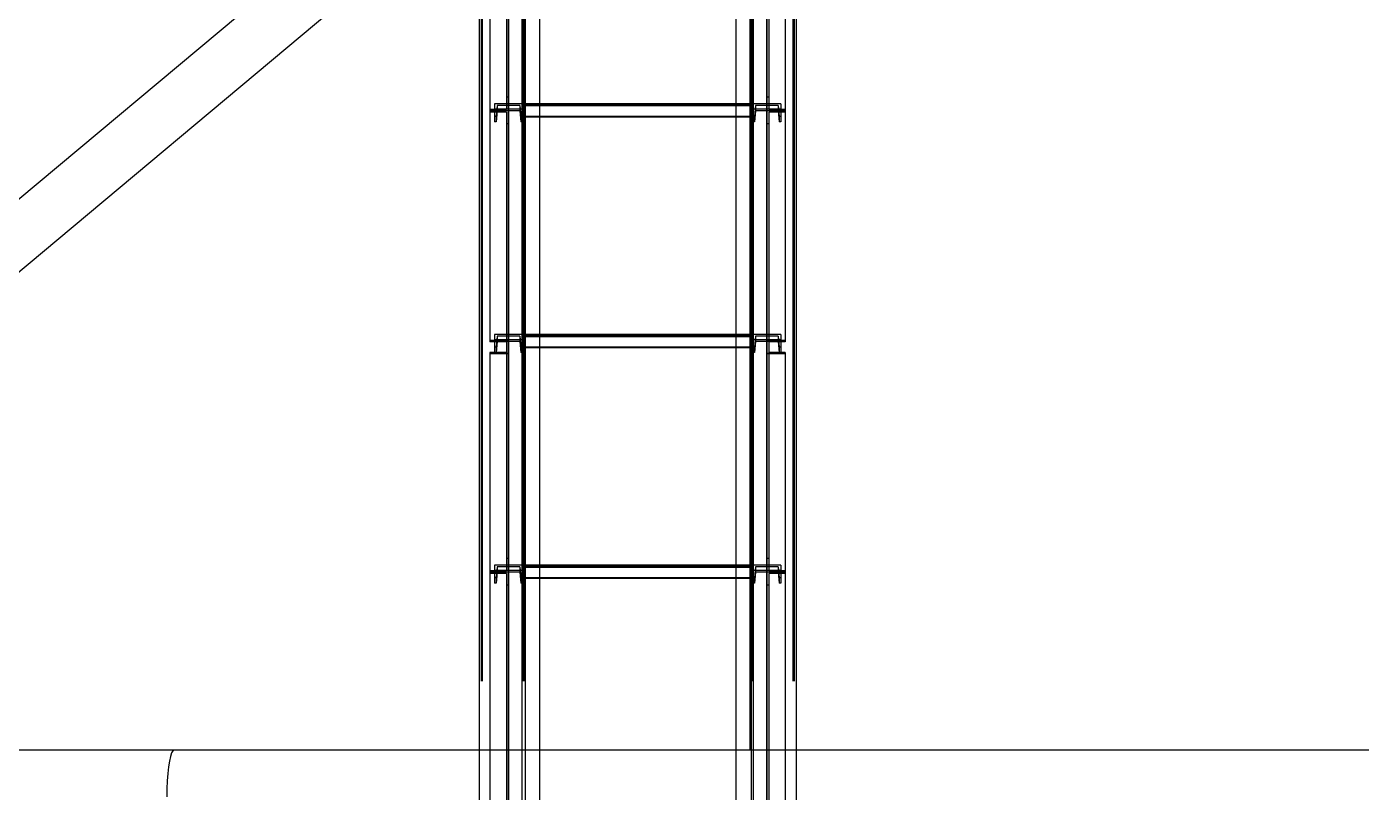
# Model space of a CAD drawing. Header units: millimetres. Extents: x 150209.93 to 150215.05, y 136675.65 to 136679.93.
# Drawn here: x 150211.0063 to 150211.122, y 136677.4852 to 136677.5516 of the extents above; entities that cross this region are included whole.
import ezdxf

# ---------------------------------------------------------------- set-up
doc = ezdxf.new("R2010")
doc.units = ezdxf.units.MM
doc.header["$LTSCALE"] = 0.25
for name, pattern in [('CENTER', [50.8, 31.75, -6.35, 6.35, -6.35]), ('XKITLINE00', [0]), ('XKITLINE02', [4, 2, -2]), ('XKITLINE03', [6, 3, -1, 1, -1])]:
    doc.linetypes.add(name, pattern=pattern)

# ---------------------------------------------------------------- blocks, each defined once
blk = doc.blocks.new('çatıı')
at = {"color": 1, "linetype": 'XKITLINE03'}
for p, q in [((10599, 9172.74), (10599, 10826.21)), ((10710.99, 9172.74), (10711, 10826.21)), ((10605, 9180.27), (10605, 10820.27)), ((10705, 10820.27), (10705, 9180.27)), ((10599.01, 9662.27), (10599.01, 9567.64)), ((10710.99, 9567.64), (10710.99, 9662.27)), ((10599.01, 9567.64), (10599.01, 9468.12)), ((10605.02, 9570.63), (10605.02, 9568.36)), ((10605.02, 9570.39), (10705, 9570.39)), ((10705, 9568.36), (10705, 9570.63)), ((10710.99, 9468.12), (10710.99, 9567.64)), ((10605.02, 9470.65), (10605.02, 9468.38)), ((10605.02, 9470.41), (10705, 9470.41)), ((10705, 9468.38), (10705, 9470.65)), ((10599.01, 9462.31), (10599.01, 9367.68)), ((10710.99, 9367.68), (10710.99, 9462.31)), ((10605.02, 9370.67), (10605.02, 9368.4)), ((10605.02, 9370.43), (10705, 9370.43)), ((10705, 9368.4), (10705, 9370.67)), ((10599.01, 9367.68), (10599.01, 9268.16)), ((10710.99, 9268.16), (10710.99, 9367.68))]:
    blk.add_line(p, q, dxfattribs=at)
at = {"color": 116, "linetype": 'XKITLINE02', "true_color": 0x136734}
for p, q in [((10586.3, 10820.27), (10586.3, 9201.84)), ((10587.15, 10820.27), (10587.15, 9176.54)), ((10587.68, 10820.27), (10587.68, 9176.28)), ((10604.92, 10820.27), (10604.92, 9176.28)), ((10605, 10820.27), (10605, 9179.87)), ((10605.45, 10820.27), (10605.45, 9176.54)), ((10605.85, 10820.25), (10605.85, 9179.9)), ((10697.5, 10819.89), (10697.5, 9180.26)), ((10703.7, 10820.27), (10703.69, 9240.34)), ((10704.55, 10820.27), (10704.54, 9176.54)), ((10705.08, 10820.27), (10705.07, 9176.28)), ((10722.31, 10820.27), (10722.31, 9176.28)), ((10722.85, 10820.27), (10722.84, 9176.54)), ((10612.5, 10782.48), (10612.5, 9180.26)), ((10704.15, 10749.1), (10704.15, 9179.9)), ((10705, 10749.1), (10705, 9179.87)), ((10598.21, 9668.2), (10598.21, 9568.23)), ((10599.01, 9668.2), (10599.01, 9567.64)), ((10710.99, 9668.2), (10710.99, 9568.36)), ((10711.79, 9668.2), (10711.79, 9568.23)), ((10591.01, 9662.86), (10591.01, 9567.64)), ((10718.99, 9662.86), (10718.99, 9567.64)), ((10599.01, 9573.57), (10598.21, 9573.57)), ((10710.99, 9573.57), (10710.99, 9567.64)), ((10711.79, 9573.57), (10710.99, 9573.57)), ((10711.79, 9573.57), (10711.79, 9568.23)), ((10598.21, 9568.23), (10591.01, 9568.23)), ((10591.01, 9567.64), (10591.01, 9567.07)), ((10599.01, 9567.64), (10591.01, 9567.64)), ((10591.01, 9567.64), (10591.01, 9467.55)), ((10599.01, 9567.64), (10591.01, 9567.64)), ((10598.21, 9567.07), (10591.01, 9567.07)), ((10593.02, 9570.63), (10593.02, 9565.13)), ((10605.02, 9570.63), (10593.02, 9570.63)), ((10593.02, 9570.63), (10593.02, 9568.36)), ((10593.02, 9568.36), (10593.02, 9562.86)), ((10605.02, 9568.36), (10593.02, 9568.36)), ((10594.08, 9569.93), (10593.7, 9565.13)), ((10594.08, 9567.66), (10593.7, 9562.86)), ((10603.95, 9569.93), (10594.08, 9569.93)), ((10594.08, 9569.93), (10594.08, 9567.66)), ((10603.95, 9567.66), (10594.08, 9567.66)), ((10598.21, 9567.07), (10598.21, 9561.94)), ((10598.21, 9567.07), (10598.21, 9462.43)), ((10599.01, 9567.64), (10599.01, 9561.94)), ((10599.01, 9567.64), (10599.01, 9462.43)), ((10603.95, 9569.93), (10604.34, 9565.13)), ((10603.95, 9569.93), (10603.95, 9567.66)), ((10603.95, 9567.66), (10604.34, 9562.86)), ((10605.02, 9570.63), (10605.02, 9564.89)), ((10612.5, 9570.63), (10605.02, 9570.63)), ((10605.02, 9570.63), (10605.02, 9565.13)), ((10605.02, 9570.63), (10605.02, 9568.36)), ((10612.5, 9570.39), (10605.02, 9570.39)), ((10705, 9569.91), (10605.02, 9569.91)), ((10705, 9569.71), (10605.02, 9569.71)), ((10605.02, 9568.36), (10605.02, 9562.86)), ((10705, 9570.63), (10697.5, 9570.63)), ((10705, 9570.39), (10697.5, 9570.39)), ((10705, 9570.63), (10705, 9568.36)), ((10705, 9570.63), (10705, 9565.13)), ((10717, 9570.63), (10705, 9570.63)), ((10705, 9570.63), (10705, 9564.89)), ((10705, 9568.36), (10705, 9562.86)), ((10717, 9568.36), (10705, 9568.36)), ((10706.06, 9569.93), (10705.68, 9565.13)), ((10706.06, 9567.66), (10705.68, 9562.86)), ((10706.06, 9569.93), (10706.06, 9567.66)), ((10715.93, 9569.93), (10706.06, 9569.93)), ((10715.93, 9567.66), (10706.06, 9567.66)), ((10710.99, 9567.64), (10710.99, 9462.43)), ((10718.99, 9567.64), (10710.99, 9567.64)), ((10718.99, 9567.64), (10710.99, 9567.64)), ((10718.99, 9568.23), (10711.79, 9568.23)), ((10711.79, 9567.07), (10711.79, 9462.43)), ((10718.99, 9567.07), (10711.79, 9567.07)), ((10715.93, 9569.93), (10715.93, 9567.66)), ((10715.93, 9569.93), (10716.32, 9565.13)), ((10715.93, 9567.66), (10716.32, 9562.86)), ((10717, 9570.63), (10717, 9568.36)), ((10717, 9570.63), (10717, 9565.13)), ((10717, 9568.36), (10717, 9562.86)), ((10718.99, 9568.23), (10718.99, 9567.64)), ((10718.99, 9567.64), (10718.99, 9467.55)), ((10593.7, 9565.13), (10593.02, 9565.13)), ((10593.02, 9565.13), (10593.02, 9562.86)), ((10593.7, 9562.86), (10593.02, 9562.86)), ((10593.7, 9565.13), (10593.7, 9562.86)), ((10599.01, 9561.94), (10598.21, 9561.94)), ((10605.02, 9565.13), (10604.34, 9565.13)), ((10604.34, 9565.13), (10604.34, 9562.86)), ((10605.02, 9562.86), (10604.34, 9562.86)), ((10705, 9565.13), (10605.02, 9565.13)), ((10605.02, 9565.13), (10605.02, 9562.86)), ((10705, 9565.12), (10605.02, 9565.12)), ((10705, 9564.9), (10605.02, 9564.9)), ((10612.5, 9564.89), (10605.02, 9564.89)), ((10705, 9564.89), (10697.5, 9564.89)), ((10705, 9565.13), (10705, 9562.86)), ((10705.68, 9565.13), (10705, 9565.13)), ((10705.68, 9562.86), (10705, 9562.86)), ((10705.68, 9565.13), (10705.68, 9562.86)), ((10711.79, 9561.94), (10710.99, 9561.94)), ((10716.32, 9565.13), (10716.32, 9562.86)), ((10717, 9565.13), (10716.32, 9565.13)), ((10717, 9562.86), (10716.32, 9562.86)), ((10717, 9565.13), (10717, 9562.86)), ((10593.02, 9470.65), (10593.02, 9465.15)), ((10605.02, 9470.65), (10593.02, 9470.65)), ((10593.02, 9470.65), (10593.02, 9468.38)), ((10593.02, 9468.38), (10593.02, 9462.88)), ((10605.02, 9468.38), (10593.02, 9468.38)), ((10594.08, 9469.95), (10593.7, 9465.15)), ((10603.95, 9469.95), (10594.08, 9469.95)), ((10594.08, 9469.95), (10594.08, 9467.68)), ((10603.95, 9469.95), (10604.34, 9465.15)), ((10603.95, 9469.95), (10603.95, 9467.68)), ((10605.02, 9470.65), (10605.02, 9465.15)), ((10605.02, 9470.65), (10605.02, 9468.38)), ((10605.02, 9470.65), (10605.02, 9464.91)), ((10612.5, 9470.65), (10605.02, 9470.65)), ((10612.5, 9470.41), (10605.02, 9470.41)), ((10705, 9469.93), (10605.02, 9469.93)), ((10705, 9469.73), (10605.02, 9469.73)), ((10605.02, 9468.38), (10605.02, 9462.88)), ((10705, 9470.65), (10697.5, 9470.65)), ((10705, 9470.41), (10697.5, 9470.41)), ((10705, 9470.65), (10705, 9468.38)), ((10705, 9470.65), (10705, 9465.15)), ((10717, 9470.65), (10705, 9470.65)), ((10705, 9470.65), (10705, 9464.91)), ((10705, 9468.38), (10705, 9462.88)), ((10717, 9468.38), (10705, 9468.38)), ((10706.06, 9469.95), (10705.68, 9465.15)), ((10706.06, 9469.95), (10706.06, 9467.68)), ((10715.93, 9469.95), (10706.06, 9469.95)), ((10715.93, 9469.95), (10715.93, 9467.68)), ((10715.93, 9469.95), (10716.32, 9465.15)), ((10717, 9470.65), (10717, 9468.38)), ((10717, 9470.65), (10717, 9465.15)), ((10717, 9468.38), (10717, 9462.88)), ((10599.01, 9468.12), (10591.01, 9468.12)), ((10598.21, 9467.55), (10591.01, 9467.55)), ((10598.21, 9462.9), (10591.01, 9462.9)), ((10591.01, 9462.9), (10591.01, 9462.31)), ((10591.01, 9462.9), (10591.01, 9367.68)), ((10593.7, 9465.15), (10593.02, 9465.15)), ((10593.02, 9465.15), (10593.02, 9462.88)), ((10593.7, 9462.88), (10593.02, 9462.88)), ((10594.08, 9467.68), (10593.7, 9462.88)), ((10593.7, 9465.15), (10593.7, 9462.88)), ((10603.95, 9467.68), (10594.08, 9467.68)), ((10599.01, 9468.25), (10598.21, 9468.25)), ((10598.21, 9468.25), (10598.21, 9462.9)), ((10598.21, 9468.25), (10598.21, 9368.27)), ((10599.01, 9468.25), (10599.01, 9462.31)), ((10599.01, 9468.25), (10599.01, 9367.68)), ((10603.95, 9467.68), (10604.34, 9462.88)), ((10605.02, 9465.15), (10604.34, 9465.15)), ((10604.34, 9465.15), (10604.34, 9462.88)), ((10605.02, 9462.88), (10604.34, 9462.88)), ((10605.02, 9465.15), (10605.02, 9462.88)), ((10705, 9465.15), (10605.02, 9465.15)), ((10705, 9465.14), (10605.02, 9465.14)), ((10705, 9464.92), (10605.02, 9464.92)), ((10612.5, 9464.91), (10605.02, 9464.91)), ((10705, 9464.91), (10697.5, 9464.91)), ((10705, 9465.15), (10705, 9462.88)), ((10705.68, 9465.15), (10705, 9465.15)), ((10705.68, 9462.88), (10705, 9462.88)), ((10706.06, 9467.68), (10705.68, 9462.88)), ((10705.68, 9465.15), (10705.68, 9462.88)), ((10715.93, 9467.68), (10706.06, 9467.68)), ((10710.99, 9468.25), (10710.99, 9368.4)), ((10711.79, 9468.25), (10710.99, 9468.25)), ((10710.99, 9468.12), (10710.99, 9462.43)), ((10718.99, 9468.12), (10710.99, 9468.12)), ((10711.79, 9468.25), (10711.79, 9368.27)), ((10711.79, 9467.55), (10711.79, 9462.43)), ((10718.99, 9467.55), (10711.79, 9467.55)), ((10718.99, 9462.9), (10711.79, 9462.9)), ((10715.93, 9467.68), (10716.32, 9462.88)), ((10716.32, 9465.15), (10716.32, 9462.88)), ((10717, 9465.15), (10716.32, 9465.15)), ((10717, 9462.88), (10716.32, 9462.88)), ((10717, 9465.15), (10717, 9462.88)), ((10718.99, 9468.12), (10718.99, 9467.55)), ((10718.99, 9462.9), (10718.99, 9367.68)), ((10599.01, 9462.31), (10591.01, 9462.31)), ((10599.01, 9462.43), (10598.21, 9462.43)), ((10711.79, 9462.43), (10710.99, 9462.43)), ((10718.99, 9462.31), (10710.99, 9462.31)), ((10593.02, 9370.67), (10593.02, 9365.17)), ((10605.02, 9370.67), (10593.02, 9370.67)), ((10593.02, 9370.67), (10593.02, 9368.4)), ((10599.01, 9373.61), (10598.21, 9373.61)), ((10605.02, 9370.67), (10605.02, 9365.17)), ((10605.02, 9370.67), (10605.02, 9368.4)), ((10605.02, 9370.67), (10605.02, 9364.93)), ((10612.5, 9370.67), (10605.02, 9370.67)), ((10612.5, 9370.43), (10605.02, 9370.43)), ((10705, 9370.67), (10697.5, 9370.67)), ((10705, 9370.43), (10697.5, 9370.43)), ((10705, 9370.67), (10705, 9368.4)), ((10705, 9370.67), (10705, 9365.17)), ((10717, 9370.67), (10705, 9370.67)), ((10705, 9370.67), (10705, 9364.93)), ((10710.99, 9373.61), (10710.99, 9367.68)), ((10711.79, 9373.61), (10710.99, 9373.61)), ((10711.79, 9373.61), (10711.79, 9368.27)), ((10717, 9370.67), (10717, 9368.4)), ((10717, 9370.67), (10717, 9365.17)), ((10598.21, 9368.27), (10591.01, 9368.27)), ((10599.01, 9367.68), (10591.01, 9367.68)), ((10591.01, 9367.68), (10591.01, 9367.11)), ((10599.01, 9367.68), (10591.01, 9367.68)), ((10591.01, 9367.68), (10591.01, 9267.59)), ((10598.21, 9367.11), (10591.01, 9367.11)), ((10593.02, 9368.4), (10593.02, 9362.9)), ((10605.02, 9368.4), (10593.02, 9368.4)), ((10593.7, 9365.17), (10593.02, 9365.17)), ((10593.02, 9365.17), (10593.02, 9362.9)), ((10594.08, 9369.97), (10593.7, 9365.17)), ((10594.08, 9367.7), (10593.7, 9362.9)), ((10593.7, 9365.17), (10593.7, 9362.9)), ((10603.95, 9369.97), (10594.08, 9369.97)), ((10594.08, 9369.97), (10594.08, 9367.7)), ((10603.95, 9367.7), (10594.08, 9367.7)), ((10598.21, 9367.11), (10598.21, 9361.99)), ((10598.21, 9367.11), (10598.21, 9262.47)), ((10599.01, 9367.68), (10599.01, 9361.99)), ((10599.01, 9367.68), (10599.01, 9262.47)), ((10603.95, 9369.97), (10604.34, 9365.17)), ((10603.95, 9369.97), (10603.95, 9367.7)), ((10603.95, 9367.7), (10604.34, 9362.9)), ((10605.02, 9365.17), (10604.34, 9365.17)), ((10604.34, 9365.17), (10604.34, 9362.9)), ((10705, 9369.95), (10605.02, 9369.95)), ((10705, 9369.75), (10605.02, 9369.75)), ((10605.02, 9368.4), (10605.02, 9362.9)), ((10605.02, 9365.17), (10605.02, 9362.9)), ((10705, 9365.17), (10605.02, 9365.17)), ((10705, 9365.16), (10605.02, 9365.16)), ((10705, 9364.94), (10605.02, 9364.94)), ((10612.5, 9364.93), (10605.02, 9364.93)), ((10705, 9364.93), (10697.5, 9364.93)), ((10705, 9368.4), (10705, 9362.9)), ((10717, 9368.4), (10705, 9368.4)), ((10705, 9365.17), (10705, 9362.9)), ((10705.68, 9365.17), (10705, 9365.17)), ((10706.06, 9369.97), (10705.68, 9365.17)), ((10706.06, 9367.7), (10705.68, 9362.9)), ((10705.68, 9365.17), (10705.68, 9362.9)), ((10706.06, 9369.97), (10706.06, 9367.7)), ((10715.93, 9369.97), (10706.06, 9369.97)), ((10715.93, 9367.7), (10706.06, 9367.7)), ((10718.99, 9367.68), (10710.99, 9367.68)), ((10710.99, 9367.68), (10710.99, 9262.47)), ((10718.99, 9367.68), (10710.99, 9367.68)), ((10718.99, 9368.27), (10711.79, 9368.27)), ((10711.79, 9367.11), (10711.79, 9262.47)), ((10718.99, 9367.11), (10711.79, 9367.11)), ((10715.93, 9369.97), (10715.93, 9367.7)), ((10715.93, 9369.97), (10716.32, 9365.17)), ((10715.93, 9367.7), (10716.32, 9362.9)), ((10716.32, 9365.17), (10716.32, 9362.9)), ((10717, 9365.17), (10716.32, 9365.17)), ((10717, 9368.4), (10717, 9362.9)), ((10717, 9365.17), (10717, 9362.9)), ((10718.99, 9368.27), (10718.99, 9367.68)), ((10718.99, 9367.68), (10718.99, 9267.59)), ((10718.99, 9367.11), (10718.99, 9267.59)), ((10593.7, 9362.9), (10593.02, 9362.9)), ((10599.01, 9361.99), (10598.21, 9361.99)), ((10605.02, 9362.9), (10604.34, 9362.9)), ((10705.68, 9362.9), (10705, 9362.9)), ((10711.79, 9361.99), (10710.99, 9361.99)), ((10717, 9362.9), (10716.32, 9362.9)), ((10586.3, 9290.57), (10586.3, 9249.97)), ((10606.3, 9290.57), (10606.3, 9214.23)), ((10612.5, 9290.57), (10612.5, 9218.07)), ((10697.5, 9290.57), (10697.5, 9244.17)), ((10723.69, 9290.57), (10723.69, 9227.97))]:
    blk.add_line(p, q, dxfattribs=at)
at = {"color": 8, "linetype": 'XKITLINE00'}
for p, q in [((10921.88, 9977.34), (10108.4, 9296.17)), ((10937.21, 9958.5), (10139.54, 9290.57)), ((10454.1, 9290.57), (10139.32, 9290.57)), ((10453.03, 9289.35), (10452.53, 9287.86)), ((10453.03, 9289.35), (10452.53, 9287.86)), ((10453.56, 9290.27), (10453.03, 9289.35)), ((10453.56, 9290.27), (10453.03, 9289.35)), ((10454.1, 9290.57), (10453.56, 9290.27)), ((10454.1, 9290.57), (10453.56, 9290.27)), ((11688.46, 9290.57), (10454.1, 9290.57)), ((10451.69, 9283.32), (10451.37, 9280.42)), ((10452.08, 9285.83), (10451.69, 9283.32)), ((10452.53, 9287.86), (10452.08, 9285.83)), ((10451.37, 9280.42), (10451.14, 9277.22)), ((10451, 9273.8), (10450.95, 9270.27)), ((10451.14, 9277.22), (10451, 9273.8))]:
    blk.add_line(p, q, dxfattribs=at)
at = {"color": 8, "linetype": 'CENTER'}
blk.add_line((10929.55, 9967.92), (10096.38, 9270.27), dxfattribs=at)
at = {"color": 7, "linetype": 'XKITLINE00'}
for p, q in [((10723.69, 9779.71), (10723.69, 9290.57)), ((10697.5, 9757.77), (10697.5, 9290.57)), ((10703.69, 9762.96), (10703.69, 9290.57)), ((10612.5, 9686.6), (10612.5, 9290.57)), ((10606.3, 9681.41), (10606.3, 9290.57)), ((10586.3, 9664.67), (10586.3, 9290.57)), ((10697.5, 9570.63), (10612.5, 9570.63)), ((10697.5, 9570.39), (10612.5, 9570.39)), ((10697.5, 9564.89), (10612.5, 9564.89)), ((10697.5, 9470.65), (10612.5, 9470.65)), ((10697.5, 9470.41), (10612.5, 9470.41)), ((10697.5, 9464.91), (10612.5, 9464.91)), ((10697.5, 9370.67), (10612.5, 9370.67)), ((10697.5, 9370.43), (10612.5, 9370.43)), ((10697.5, 9364.93), (10612.5, 9364.93))]:
    blk.add_line(p, q, dxfattribs=at)
at = {"color": 1, "linetype": 'XKITLINE00'}
for centre in [(10599.01, 9567.64), (10599.01, 9567.64), (10605.02, 9570.63), (10605.02, 9570.39), (10605.02, 9568.36), (10705, 9570.63), (10705, 9570.39), (10705, 9568.36), (10710.99, 9567.64), (10710.99, 9567.64), (10605.02, 9470.65), (10605.02, 9470.41), (10605.02, 9468.38), (10705, 9470.65), (10705, 9470.41), (10705, 9468.38), (10599.01, 9468.12), (10710.99, 9468.12), (10599.01, 9462.31), (10710.99, 9462.31), (10605.02, 9370.67), (10605.02, 9370.43), (10705, 9370.67), (10705, 9370.43), (10599.01, 9367.68), (10599.01, 9367.68), (10605.02, 9368.4), (10705, 9368.4), (10710.99, 9367.68), (10710.99, 9367.68)]:
    blk.add_circle(centre, 0.05, dxfattribs=at)

msp = doc.modelspace()

# ---------------------------------------------------------------- block references
at = {"xscale": 0.0002000170049888334, "yscale": 0.0002000170049888334, "zscale": 0.0002000170049888334}
msp.add_blockref('çatıı', (150208.92807, 136675.63059), dxfattribs=at)

doc.saveas('drawing.dxf')
